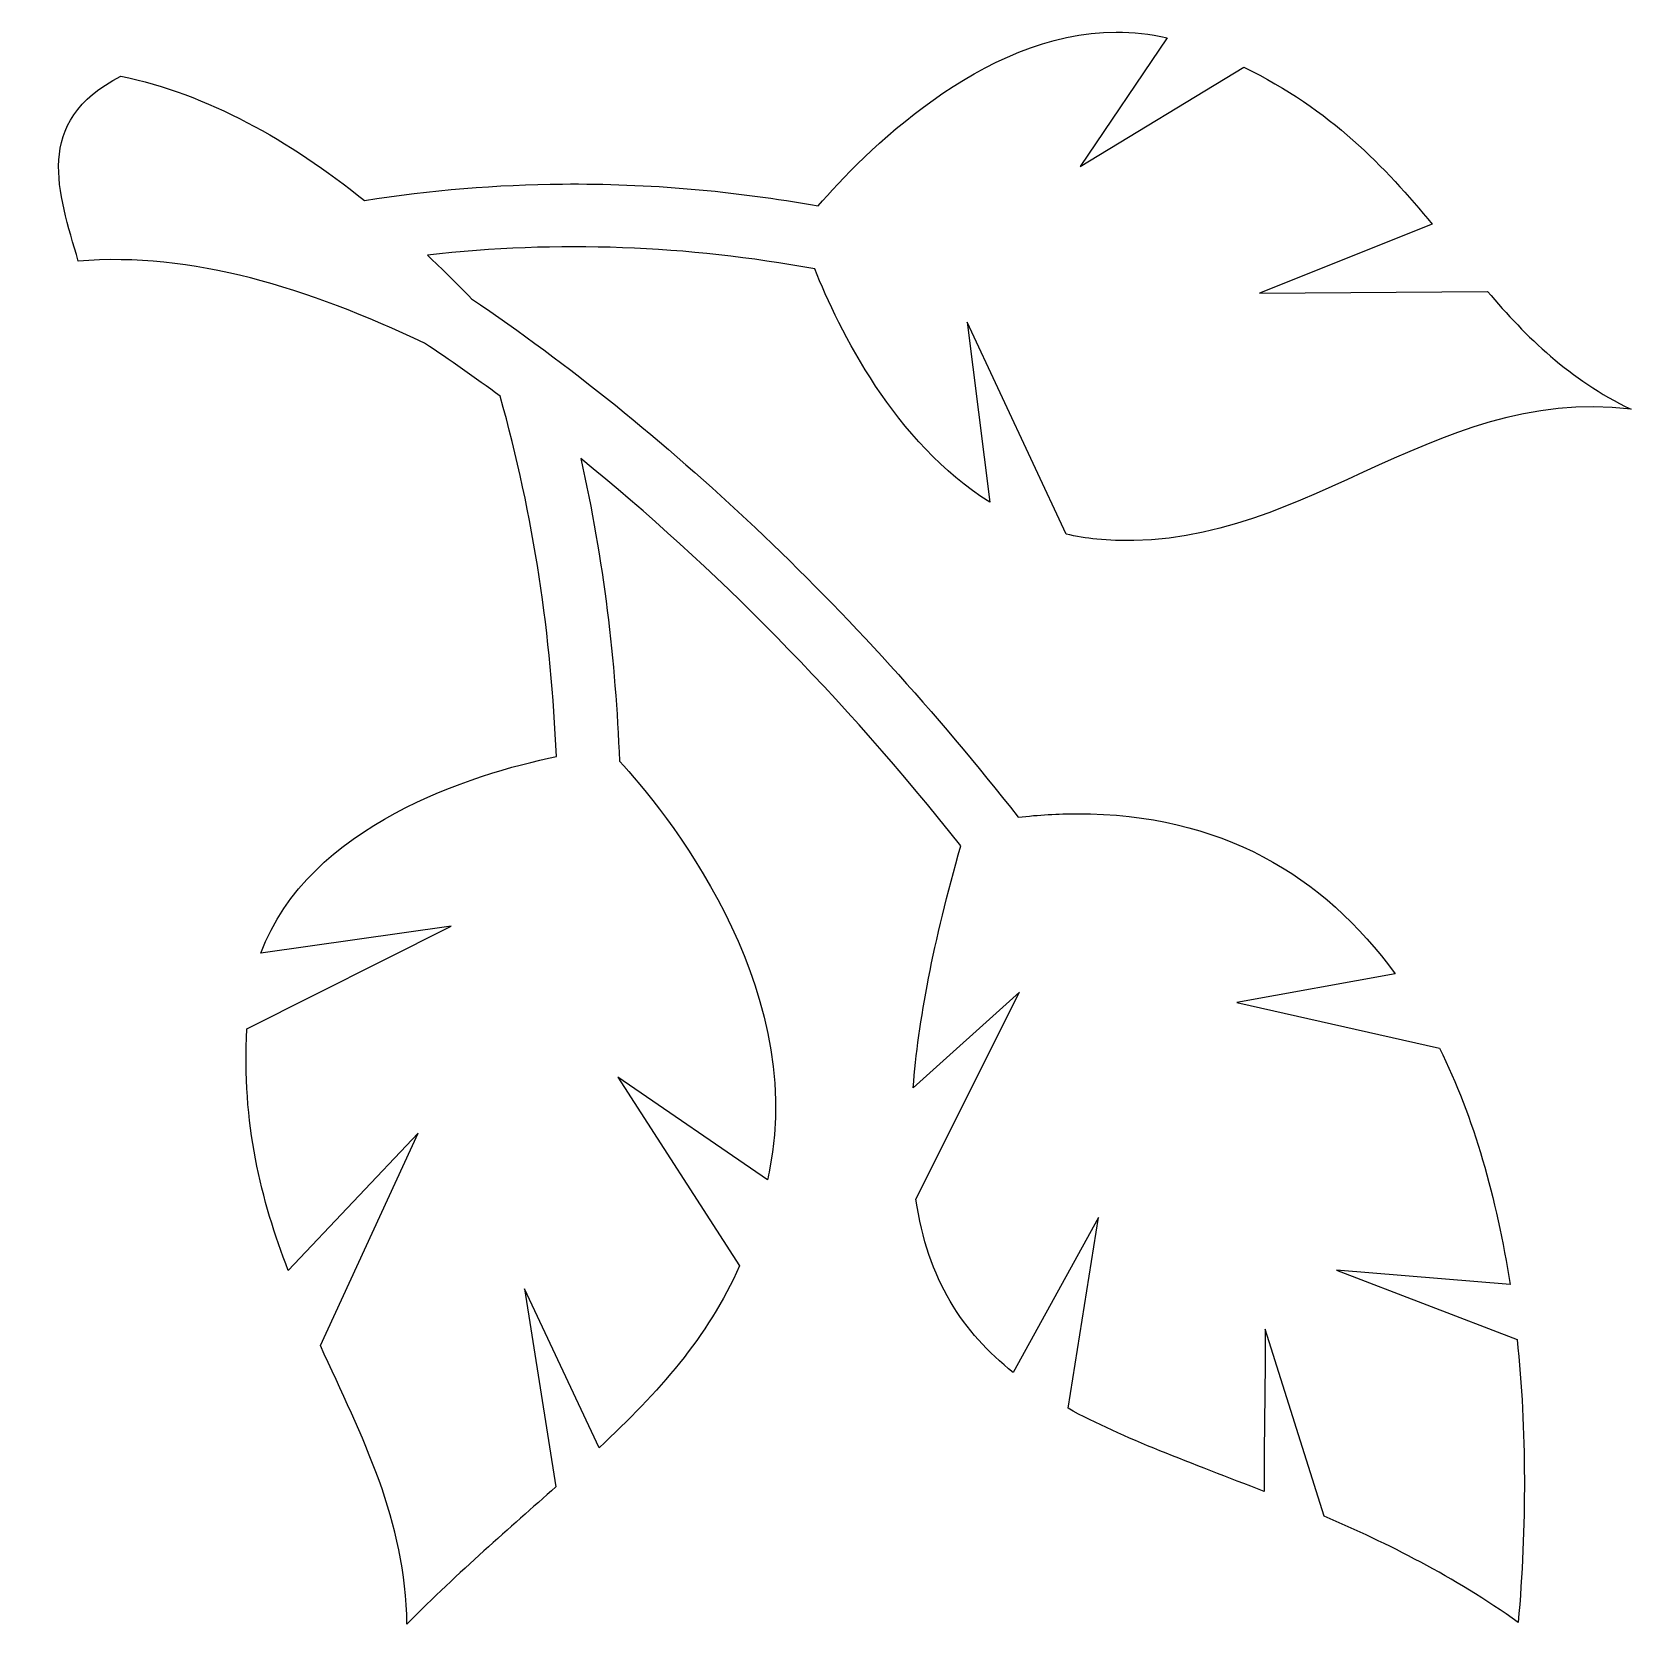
# Model space of a CAD drawing. Header units: centimetres. Extents: x -10.2 to 9.8, y -10 to 10.
import ezdxf

# ---------------------------------------------------------------- set-up
doc = ezdxf.new("R2010")
doc.units = ezdxf.units.CM
doc.header["$MEASUREMENT"] = 0
doc.layers.add('Layer 1', color=7, linetype='Continuous')

msp = doc.modelspace()

# ---------------------------------------------------------------- linework, layer by layer
at = {"layer": 'Layer 1'}
msp.add_open_spline([(3.35632, 10.01363), (1.66269, 10.00701), (0.16914, 8.47273), (-0.38212, 7.83144), (-0.38212, 7.83144), (-1.44011, 8.02077), (-2.51076, 8.11591), (-3.59085, 8.1068), (-3.59085, 8.1068), (-4.4149, 8.09984), (-5.24459, 8.03149), (-6.0775, 7.90123), (-6.0775, 7.90123), (-7.02122, 8.65722), (-8.04194, 9.235), (-9.13468, 9.46018), (-9.13468, 9.46018), (-10.24795, 8.88513), (-9.91495, 8.0034), (-9.66701, 7.13954), (-9.66701, 7.13954), (-8.23962, 7.25685), (-6.78373, 6.80148), (-5.32105, 6.10904), (-5.32105, 6.10904), (-5.00424, 5.89769), (-4.6884, 5.67652), (-4.37362, 5.44489), (-4.37362, 5.44489), (-3.9438, 3.926), (-3.7333, 2.42212), (-3.66731, 0.92364), (-3.66731, 0.92364), (-4.72012, 0.70154), (-6.77762, 0.06995), (-7.37674, -1.54572), (-7.37674, -1.54572), (-7.37674, -1.54572), (-4.98763, -1.20585), (-4.98763, -1.20585), (-4.98763, -1.20585), (-4.98763, -1.20585), (-7.55068, -2.49585), (-7.55068, -2.49585), (-7.55068, -2.49585), (-7.61773, -3.6771), (-7.37239, -4.64621), (-7.03286, -5.52537), (-7.03286, -5.52537), (-7.03286, -5.52537), (-5.40408, -3.8018), (-5.40408, -3.8018), (-5.40408, -3.8018), (-5.40408, -3.8018), (-6.62961, -6.46892), (-6.62961, -6.46892), (-6.62961, -6.46892), (-6.10525, -7.61294), (-5.55348, -8.67123), (-5.54378, -9.96228), (-5.54378, -9.96228), (-4.88288, -9.29847), (-4.25061, -8.75387), (-3.67515, -8.24267), (-3.67515, -8.24267), (-3.67515, -8.24267), (-4.06786, -5.75729), (-4.06786, -5.75729), (-4.06786, -5.75729), (-4.06786, -5.75729), (-3.13089, -7.74973), (-3.13089, -7.74973), (-3.13089, -7.74973), (-2.38633, -7.05543), (-1.77173, -6.37143), (-1.36911, -5.46612), (-1.36911, -5.46612), (-1.36911, -5.46612), (-2.89896, -3.10206), (-2.89896, -3.10206), (-2.89896, -3.10206), (-2.89896, -3.10206), (-1.01852, -4.38692), (-1.01852, -4.38692), (-1.01852, -4.38692), (-1.00966, -4.34623), (-1.00165, -4.30457), (-0.99347, -4.26303), (-0.99347, -4.26303), (-0.52751, -1.9085), (-2.32935, 0.26889), (-2.87656, 0.86565), (-2.87656, 0.86565), (-2.92674, 2.12002), (-3.07374, 3.38455), (-3.36149, 4.66212), (-3.36149, 4.66212), (-1.6873, 3.30305), (-0.06889, 1.66512), (1.40619, -0.199), (1.40619, -0.199), (1.06159, -1.40787), (0.87108, -2.40405), (0.80926, -3.23383), (0.80926, -3.23383), (0.80926, -3.23383), (2.14147, -2.03331), (2.14147, -2.03331), (2.14147, -2.03331), (2.14147, -2.03331), (0.84227, -4.63195), (0.84227, -4.63195), (0.84227, -4.63195), (0.99188, -5.64196), (1.43136, -6.30534), (2.06514, -6.80621), (2.06514, -6.80621), (2.06514, -6.80621), (3.13376, -4.85991), (3.13376, -4.85991), (3.13376, -4.85991), (3.13376, -4.85991), (2.75163, -7.2556), (2.75163, -7.2556), (2.75163, -7.2556), (3.45491, -7.64258), (4.30244, -7.94096), (5.21449, -8.30052), (5.21449, -8.30052), (5.20707, -7.59378), (5.22672, -7.06331), (5.2263, -6.26199), (5.2263, -6.26199), (5.2263, -6.26199), (5.96694, -8.61024), (5.96694, -8.61024), (5.96694, -8.61024), (6.76181, -8.95113), (7.5888, -9.36378), (8.40088, -9.94115), (8.40088, -9.94115), (8.50537, -8.7381), (8.50672, -7.53167), (8.38633, -6.39111), (8.38633, -6.39111), (8.38633, -6.39111), (6.12242, -5.5214), (6.12242, -5.5214), (6.12242, -5.5214), (6.12242, -5.5214), (8.29803, -5.70327), (8.29803, -5.70327), (8.29803, -5.70327), (8.13062, -4.61534), (7.84203, -3.60482), (7.41389, -2.73831), (7.41389, -2.73831), (7.41389, -2.73831), (4.8704, -2.16507), (4.8704, -2.16507), (4.8704, -2.16507), (4.8704, -2.16507), (6.85626, -1.80538), (6.85626, -1.80538), (6.85626, -1.80538), (5.96095, -0.56492), (4.65994, 0.20717), (2.86873, 0.20561), (2.86873, 0.20561), (2.63027, 0.20536), (2.38295, 0.19043), (2.12691, 0.16209), (2.12691, 0.16209), (0.05237, 2.80982), (-2.30515, 5.02414), (-4.73201, 6.6665), (-4.73201, 6.6665), (-4.91342, 6.85351), (-5.09815, 7.03614), (-5.28673, 7.21342), (-5.28673, 7.21342), (-3.64597, 7.40132), (-2.0231, 7.33512), (-0.42687, 7.04074), (-0.42687, 7.04074), (-0.12212, 6.28011), (0.57588, 4.85867), (1.76983, 4.11529), (1.76983, 4.11529), (1.76983, 4.11529), (1.4852, 6.37389), (1.4852, 6.37389), (1.4852, 6.37389), (1.4852, 6.37389), (2.72646, 3.71469), (2.72646, 3.71469), (2.72646, 3.71469), (2.85187, 3.68559), (2.98056, 3.66299), (3.1139, 3.65017), (3.1139, 3.65017), (5.6288, 3.40686), (7.27132, 5.58703), (9.81595, 5.28148), (9.81595, 5.28148), (9.03816, 5.65509), (8.50554, 6.18337), (8.01466, 6.76002), (8.01466, 6.76002), (8.01466, 6.76002), (5.15382, 6.73628), (5.15382, 6.73628), (5.15382, 6.73628), (5.15382, 6.73628), (7.32146, 7.60199), (7.32146, 7.60199), (7.32146, 7.60199), (6.72563, 8.32235), (6.05431, 9.04021), (4.95609, 9.57334), (4.95609, 9.57334), (4.95609, 9.57334), (2.90436, 8.32817), (2.90436, 8.32817), (2.90436, 8.32817), (2.90436, 8.32817), (3.99546, 9.93983), (3.99546, 9.93983), (3.99546, 9.93983), (3.78049, 9.9906), (3.56678, 10.01438), (3.35636, 10.01362), (3.35636, 10.01362), (3.35636, 10.01362), (3.35632, 10.01363), (3.35632, 10.01363)], degree=3, knots=[0, 0, 0, 0, 0.01666667, 0.01666667, 0.01666667, 0.01666667, 0.03333333, 0.03333333, 0.03333333, 0.03333333, 0.05, 0.05, 0.05, 0.05, 0.06666667, 0.06666667, 0.06666667, 0.06666667, 0.08333333, 0.08333333, 0.08333333, 0.08333333, 0.1, 0.1, 0.1, 0.1, 0.11666667, 0.11666667, 0.11666667, 0.11666667, 0.13333333, 0.13333333, 0.13333333, 0.13333333, 0.15, 0.15, 0.15, 0.15, 0.16666667, 0.16666667, 0.16666667, 0.16666667, 0.18333333, 0.18333333, 0.18333333, 0.18333333, 0.2, 0.2, 0.2, 0.2, 0.21666667, 0.21666667, 0.21666667, 0.21666667, 0.23333333, 0.23333333, 0.23333333, 0.23333333, 0.25, 0.25, 0.25, 0.25, 0.26666667, 0.26666667, 0.26666667, 0.26666667, 0.28333333, 0.28333333, 0.28333333, 0.28333333, 0.3, 0.3, 0.3, 0.3, 0.31666667, 0.31666667, 0.31666667, 0.31666667, 0.33333333, 0.33333333, 0.33333333, 0.33333333, 0.35, 0.35, 0.35, 0.35, 0.36666667, 0.36666667, 0.36666667, 0.36666667, 0.38333333, 0.38333333, 0.38333333, 0.38333333, 0.4, 0.4, 0.4, 0.4, 0.41666667, 0.41666667, 0.41666667, 0.41666667, 0.43333333, 0.43333333, 0.43333333, 0.43333333, 0.45, 0.45, 0.45, 0.45, 0.46666667, 0.46666667, 0.46666667, 0.46666667, 0.48333333, 0.48333333, 0.48333333, 0.48333333, 0.5, 0.5, 0.5, 0.5, 0.51666667, 0.51666667, 0.51666667, 0.51666667, 0.53333333, 0.53333333, 0.53333333, 0.53333333, 0.55, 0.55, 0.55, 0.55, 0.56666667, 0.56666667, 0.56666667, 0.56666667, 0.58333333, 0.58333333, 0.58333333, 0.58333333, 0.6, 0.6, 0.6, 0.6, 0.61666667, 0.61666667, 0.61666667, 0.61666667, 0.63333333, 0.63333333, 0.63333333, 0.63333333, 0.65, 0.65, 0.65, 0.65, 0.66666667, 0.66666667, 0.66666667, 0.66666667, 0.68333333, 0.68333333, 0.68333333, 0.68333333, 0.7, 0.7, 0.7, 0.7, 0.71666667, 0.71666667, 0.71666667, 0.71666667, 0.73333333, 0.73333333, 0.73333333, 0.73333333, 0.75, 0.75, 0.75, 0.75, 0.76666667, 0.76666667, 0.76666667, 0.76666667, 0.78333333, 0.78333333, 0.78333333, 0.78333333, 0.8, 0.8, 0.8, 0.8, 0.81666667, 0.81666667, 0.81666667, 0.81666667, 0.83333333, 0.83333333, 0.83333333, 0.83333333, 0.85, 0.85, 0.85, 0.85, 0.86666667, 0.86666667, 0.86666667, 0.86666667, 0.88333333, 0.88333333, 0.88333333, 0.88333333, 0.9, 0.9, 0.9, 0.9, 0.91666667, 0.91666667, 0.91666667, 0.91666667, 0.93333333, 0.93333333, 0.93333333, 0.93333333, 0.95, 0.95, 0.95, 0.95, 0.96666667, 0.96666667, 0.96666667, 0.96666667, 1, 1, 1, 1], dxfattribs=at)

doc.saveas('drawing.dxf')
